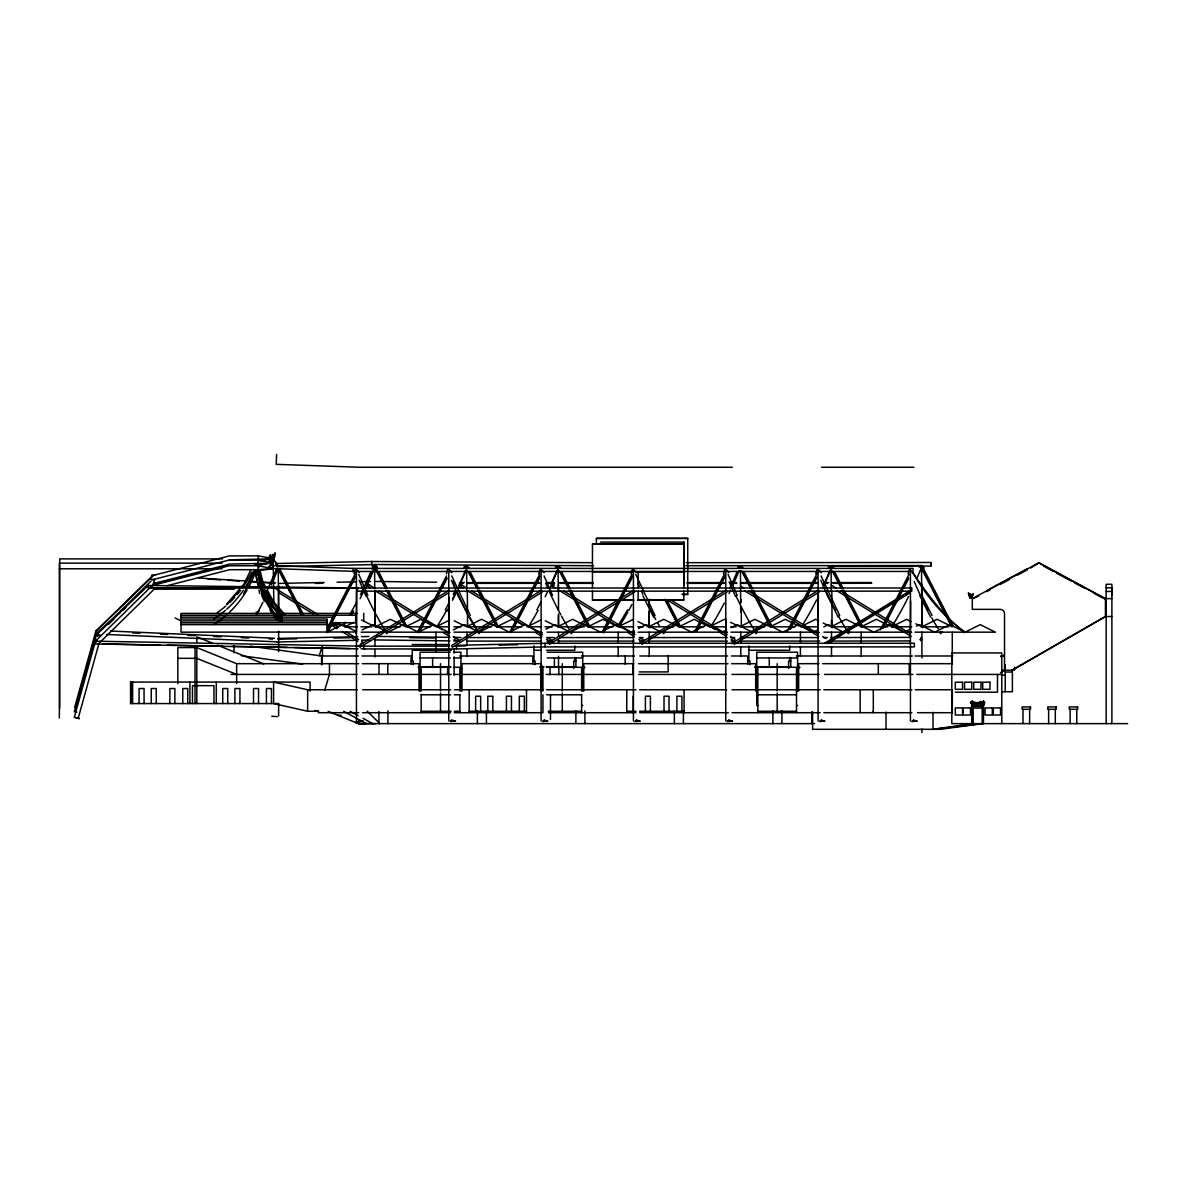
<?xml version="1.0" encoding="UTF-8"?>
<svg xmlns="http://www.w3.org/2000/svg" width="1187" height="1187" viewBox="0 0 1187 1187"><rect width="100%" height="100%" fill="white"/><g stroke="black" fill="none" stroke-linecap="round" stroke-linejoin="round"><path stroke-width="1.5" d="M355.863 633.665L355.877 632.003L181.047 632.167L181.047 613.397L356.975 613.397M356.441 632.73L356.693 592.224M448.196 633.665L448.196 632.003L449.918 632.537M448.775 632.73L448.998 597.402M725.776 631.069L725.85 619.377M817.517 633.665L817.531 632.003L819.238 632.537M818.11 631.069L818.347 592.224M909.85 633.665L909.865 632.003L911.571 632.537M910.444 629.392L910.622 601.097M271.467 558.335L258.351 555.872L229.536 555.872L152.737 575.517L95.821 631.306L95.435 641.188L74.336 717.2L79.262 718.595L74.336 717.2M276.586 454.443L276.215 464.34L359.913 467.263L732.32 467.263M593.663 565.724L374.973 564.552L278.619 566.57L273.114 558.647L272.743 567.119M271.408 559.136L270.384 562.49L271.348 559.581M271.497 560.13L271.452 558.78M272.773 554.448L272.951 554.759M271.393 562L271.482 561.332M271.808 557.875L271.689 558.81L271.793 557.875M272.728 556.362L272.743 554.73M272.876 555.427L272.995 554.492L272.743 556.362M270.413 565.042L270.799 562.059L270.977 565.116M271.571 559.122L271.971 556.124L272.135 559.196M272.565 556.08L272.728 554.73M273.411 561.585L273.826 558.751L273.055 564.433L273.47 561.599M456.535 648.814L456.446 645.342L545.026 643.28L914.376 643.28L914.376 646.9L545.026 646.9L456.446 648.948L363.563 648.948L364.142 645.342M272.52 556.347L272.773 556.11M974.542 705.137L975.269 702.303L974.586 703.49L974.319 702.303C970.387 701.28 974.379 707.289 973.755 702.303M974.126 705.137L973.904 702.303M74.707 707.318L95.821 631.306L153.064 575.962M78.208 718.239L99.025 643.235L154.429 588.945L158.019 588.025M319.303 655.758L321.944 646.989M324.719 690.211L329.467 674.424L329.467 663.681M354.097 573.825L355.699 568.677L359.527 572.609M446.416 573.825L448.033 568.677L451.861 572.609M538.75 573.825L540.367 568.677L544.195 572.609M631.083 573.825L632.701 568.677L636.514 572.609M723.417 573.825L725.034 568.677L728.848 572.609M815.751 573.825L817.353 568.677L821.181 572.609M908.085 573.825L909.687 568.677C926.068 591.423 941.721 615.474 965.046 632.167L980.225 624.644L995.418 632.167L915.029 632.167M152.351 586.289L154.711 579.523L151.105 579.464M267.209 590.488L276.348 569.448M363.548 588.455L370.581 572.282M371.976 569.048L373.386 565.813L375.3 566.362L365.507 588.886M458.241 588.455L467.337 567.534L465.423 566.985M549.744 588.455L558.84 567.534L556.926 566.985M730.094 588.025L737.112 571.837M739.293 567.386L741.133 567.534L739.219 566.985M822.739 588.455L831.82 567.534L829.906 566.985M922.047 567.772L920.326 566.807M250.917 569.656L243.943 584.093L241.629 586.779M243.572 593.99L255.19 569.908L256.985 570.784M258.276 612.284L257.594 613.694L256.155 612.136L258.276 612.284L259.063 610.964M357.361 626.825L344.853 626.825L345.536 625.415L343.414 625.267L345.224 622.255M370.463 587.862L367.302 585.918L368.148 584.197L374.395 588.025M462.796 587.862L459.636 585.918L460.482 584.197L465.141 587.061M551.955 585.918L552.816 584.197L554.314 585.117L551.955 585.918L555.115 587.862M356.486 602.477L349.735 614.732M360.403 594.687L362.762 590.013M445.362 609.895L449.294 602.106M453.226 594.316L454.799 591.2M446.876 611.32L448.463 608.159M452.455 600.266L456.431 592.358M536.88 609.895L540.812 602.106M327.122 628.338L355.833 572.742M326.885 631.143L355.195 576.348M326.781 632.552L355.566 576.793M440.911 590.34L419.1 632.552L417.898 631.336L446.549 575.873M418.403 632.73L435.451 599.732M437.855 595.073L446.727 577.906M442.232 587.773L447.098 578.366M539.684 574.315L510.232 631.336L511.434 632.552L533.245 590.34M511.552 631.143L527.785 599.732M530.188 595.073L539.862 576.348M534.565 587.773L539.417 578.366M603.768 632.552L602.566 631.336L632.018 574.315M603.07 632.73L632.196 576.348M604.539 631.039L631.751 578.366M694.899 631.336L724.352 574.315M697.036 629.555L724.515 576.348M696.873 631.039L724.901 576.793M787.233 631.336L817.487 572.742M790.186 627.968L804.771 599.732M807.175 595.073L816.048 577.906M789.993 629.54L817.22 576.793M880.339 629.837L909.019 574.315M883.336 626.38L896.304 601.29M899.509 595.073L908.381 577.906M883.098 628.027L902.565 590.34M903.886 587.773L908.752 578.366M97.156 640.357L95.079 643.947L358.014 648.844M545.1 646.752L545.026 643.28M627.567 609.895L617.641 626.439L619.748 626.588M279.138 619.02L327.256 619.02L327.256 632.167L332.123 624.659L332.123 617.151L181.047 617.151M269.716 565.502L267.372 568.974L271.452 569.077L269.716 565.502L353.266 568.41L913.011 568.41L913.011 571.986M267.758 558.958L270.102 555.605L271.259 558.083M226.539 604.228L239.299 589.464M226.954 604.717L239.804 589.865M242.133 587.15L244.477 584.449M258.054 582.55L255.027 570.739L255.858 569.819M388.475 590.829L405.835 624.436L404.633 625.653L386.368 590.28M479.696 590.443L497.857 625.608L496.67 626.825L477.589 589.88M666.708 599.776L680.062 625.608L678.86 626.825L664.631 599.272M753.508 590.443L771.669 625.608L770.467 626.825L751.386 589.88M844.194 590.443L862.356 625.608L861.154 626.825L842.073 589.88M951.573 626.647L952.76 625.43L922.507 566.837L920.934 567.341L950.98 625.504L952.76 625.43M151.031 581.081L95.435 635.564L74.336 711.577L76.918 712.259M108.64 624.303L113.907 619.124M123.151 610.073L125.777 607.492M151.031 586.704L95.435 641.188L362.45 646.158L449.235 646.158M96.711 634.585L100.049 634.971L97.215 636.351L96.711 634.585L148.286 585.503L358.251 587.98L357.361 588.099L357.836 591.156L911.809 591.156L911.809 587.98L148.093 588.099L148.286 585.503L148.805 587.283M97.749 632.048L119.961 612.774M449.22 590.221L359.186 645.55L360.047 647.271L448.493 592.907M541.554 590.221L451.52 645.55L452.366 647.271L542.4 591.942M547.014 643.606L633.888 590.221M549.447 644.363L634.733 591.942M639.348 643.606L726.221 590.221L727.067 591.942L641.766 644.363M731.667 643.606L818.54 590.221L819.401 591.942M734.1 644.363L817.813 592.907M824.001 643.606L910.874 590.221M826.731 642.686L902.892 595.874M905.993 593.96L910.652 591.096M827.695 643.488L910.073 592.847M1001.65 670.24L1012.392 670.24L1105.438 616.513L1111.893 616.513M1011.68 670.24L1105.438 616.513L1105.438 598.604L1038.862 562.801L972.287 598.604L972.287 609.361L1000.211 609.361A4.303 4.303 0 0 1 1004.514 613.649L1004.514 670.24M1001.249 656.723L1004.425 654.957M987.554 590.147L1026.918 568.974M978.681 595.978L973.043 598.604M986.812 591.616L990.062 589.865M999.825 584.612L1009.588 579.36M1017.719 574.983L1027.482 569.73M1030.731 567.98L1038.862 562.801L1104.726 598.604M1000.522 672.703L1005.226 670.24M327.256 632.167L342.435 624.644L356.1 631.41M344.853 626.825L353.963 622.314M362.183 629.911L372.807 624.644L388.001 632.167L403.179 624.644L418.358 632.167L433.552 624.644L448.731 632.167L361.189 632.167M449.636 620.059L435.955 626.825L448.463 626.825M453.286 629.911L463.924 624.644L479.103 632.167L494.296 624.644L509.475 632.167L524.669 624.644L539.848 632.167L454.102 632.167M540.738 620.059L527.073 626.825L541.361 626.825M545.916 629.155L555.041 624.644L570.22 632.167L585.399 624.644L600.592 632.167L615.771 624.644L630.965 632.167L634.006 630.668M633.368 619.302L618.19 626.825L632.478 626.825M638.561 628.413L646.143 624.644L659.809 631.41M661.337 632.167L676.516 624.644L691.709 632.167L706.888 624.644L722.082 632.167L726.637 629.911M724.485 619.302L709.307 626.825L725.376 626.825M731.192 627.656L737.261 624.644L752.439 632.167L818.555 632.167M752.439 632.167L767.633 624.644L782.812 632.167L798.005 624.644L813.184 632.167L817.739 629.911M823.823 626.899L828.378 624.644L843.556 632.167L858.75 624.644L873.929 632.167L889.122 624.644L904.301 632.167L910.37 629.155M908.559 596.512A97.913 19.407 -68.8 0 1 891.526 626.825L906.72 619.302L911.275 621.558M916.453 626.157L919.495 624.644L934.673 632.167L949.852 624.644L965.046 632.167M327.256 626.543L332.123 624.659M921.898 565.546L918.812 566.703L924.243 567.92L921.898 565.546L685.834 565.724M367.302 585.918L369.661 585.117M459.636 585.918L461.98 585.117M360.996 643.265L363.341 642.479L361.842 641.544M467.604 567.03L466.254 567.935M559.122 567.03L557.756 567.935M741.415 567.03L740.05 567.935M832.102 567.03L830.737 567.935M373.816 625.638L375.537 625.104L375.552 626.766M648.043 626.81L649.764 626.276L649.779 627.938M152.366 579.775L230.055 559.804L269.419 558.929M154.429 583.321L229.685 564.062L267.209 563.335M152.366 585.414L229.15 565.754L257.98 565.754L272.743 568.528L354.631 571.392M166.981 585.725L229.685 569.686L257.98 569.686L272.743 568.528L257.98 570.902L257.98 565.754M255.027 570.739L257.03 570.339L262.609 592.076L273.47 612.062L282.12 621.647M259.998 560.754L268.188 559.433M267.817 563.691L257.98 565.279L257.98 560.13L229.15 560.13M933.012 712.378L933.012 729.308L972.568 723.625L972.568 706.428M648.666 600.236L649.601 600.118M363.563 648.948L364.721 648.814L361.026 648.74M933.012 729.308L982.346 723.625L940.534 729.308L812.605 729.308L812.605 711.992M404.04 624.51L405.835 624.436M496.077 625.683L497.857 625.608M587.58 625.683L589.375 625.608L571.214 590.443M678.267 625.683L680.062 625.608M769.888 625.683L771.669 625.608M860.56 625.683L862.356 625.608M454.784 646.158L465.853 645.906M499.059 645.135L517.517 644.704M592.298 562.683L371.739 561.51L275.607 563.528L277.209 567.045M279.642 583.41L324.11 582.476M337.078 582.209L355.61 581.823M361.16 581.704L370.433 581.511M315.386 583.425L322.79 583.262M357.732 636.736L278.084 638.398L279.153 641.93L276.986 641.974L356.145 640.312M361.441 636.662L368.845 636.499M278.233 639.199L296.75 638.799M333.814 638.027L350.491 637.686M361.501 640.194L368.979 640.045M828.274 566.229L930.934 566.021L930.92 562.475L686.279 562.683M832.502 582.609L871.243 582.52M833.037 583.351L871.777 583.262M830.93 637.553L910.266 637.389M830.93 641.099L910.281 640.935M821.567 467.263L913.901 467.263M596.408 538.527L687.733 538.527M683.949 542.103L600.563 542.103M592.461 544.225L683.786 544.225M265.74 558.647L269.419 558.647M222.518 558.899L59.721 558.899L59.721 708.12M267.209 562.905L272.743 562.905L257.98 560.13M222.147 563.157L59.35 563.157L59.35 718.016M267.209 568.528L272.743 568.528M59.35 568.781L222.147 568.781M356.441 571.451L910.429 571.451M592.461 571.941L632.849 571.941M636.529 571.941L683.786 571.941M467.99 582.609L539.373 582.609M546.688 582.609L554.003 582.609M559.522 582.609L592.832 582.609M686.828 582.609L725.316 582.609M730.806 582.609L736.311 582.609M741.816 582.609L817.695 582.609M825.099 582.609L828.808 582.609M466.699 583.351L539.907 583.351M547.222 583.351L554.552 583.351M560.056 583.351L593.366 583.351M687.362 583.351L724.011 583.351M731.34 583.351L736.845 583.351M740.51 583.351L816.389 583.351M823.793 583.351L827.487 583.351M1106.165 587.862L1111.893 587.862M149.384 588.337L234.017 588.337M153.598 589.078L234.551 589.078M1106.165 591.452L1111.893 591.452M682.258 594.227L687.733 594.227M682.288 594.524L687.733 594.524L687.733 538.23L596.408 538.23L596.408 543.943M1103.94 598.604L1111.893 598.604M592.461 599.939L632.641 599.939M683.786 599.939L638.116 599.939L638.116 591.185M633.917 600.236L592.461 600.236L592.461 591.185M637.434 600.236L683.786 600.236L683.786 591.185M181.047 615.267L356.041 615.267L356.041 622.789L332.657 622.789M181.047 619.02L275.429 619.02M327.256 620.89L181.047 620.89L175.082 617.952M181.047 622.774L327.256 622.774M331.737 624.125L338.874 623.872M181.047 624.644L342.435 624.644M360.922 626.825L371.65 626.825M400.227 626.825L375.226 626.825L390.404 619.302L404.07 626.068M430.599 626.825L405.598 626.825L420.777 619.302L434.442 626.068M453.835 626.825L460.971 626.825M491.344 626.825L466.328 626.825L481.521 619.302L495.187 626.068M521.716 626.825L496.7 626.825L511.894 619.302L524.046 625.326M544.937 626.825L552.089 626.825M584.241 626.825L557.445 626.825L572.638 619.302L586.304 626.068M612.833 626.825L587.817 626.825L602.996 619.302L616.676 626.068M637.834 626.825L643.206 626.825M673.578 626.825L648.562 626.825L663.741 619.302L677.406 626.068M703.936 626.825L678.934 626.825L694.113 619.302L707.778 626.068M730.747 626.825L736.103 626.825M764.68 626.825L739.679 626.825L754.858 619.302L768.523 626.068M795.053 626.825L770.051 626.825L785.23 619.302L798.896 626.068M818.288 626.825L800.409 626.825L815.603 619.302L818.644 620.816M852.221 626.825L830.781 626.825L845.975 619.302L859.64 626.068M887.95 626.825L861.154 626.825L876.347 619.302L890.013 626.068M891.526 626.825L911.779 626.825M920.978 626.825L948.695 626.825M546.999 632.167L634.541 632.167M638.102 632.167L727.438 632.167M731.014 632.167L750.659 632.167M823.912 632.167L911.453 632.167M466.461 637.553L541.48 637.553M546.97 637.553L554.299 637.553M559.804 637.553L633.828 637.553M639.378 637.553L643.087 637.553M648.636 637.553L727.423 637.553M731.088 637.553L734.753 637.553M740.258 637.553L817.977 637.553M823.526 637.553L827.235 637.553M466.432 641.099L541.48 641.099M546.97 641.099L552.459 641.099M557.949 641.099L633.828 641.099M639.378 641.099L643.087 641.099M648.636 641.099L727.423 641.099M731.088 641.099L734.753 641.099M740.258 641.099L819.831 641.099M412.201 644.526L449.487 644.526M358.711 663.681L236.643 663.681L196.805 647.583L177.827 647.583L177.827 683.771M451.268 650.253L412.201 650.253L412.201 661.307M533.972 650.253L541.079 650.253M546.406 650.253L574.805 650.253L574.805 645.951M748.863 650.253L789.696 650.253L789.696 645.951M450.274 652.212L420.094 652.212L420.094 691.101M453.82 652.212L460.927 652.212L460.927 691.101M547.192 652.212L582.698 652.212L582.698 691.101M250.442 646.203L321.573 655.981L358.4 655.981M361.916 655.981L411.132 655.981L411.132 664.067M459.606 655.981L532.904 655.981L532.904 664.067M581.363 655.981L634.318 655.981M639.808 655.981L727.661 655.981M731.326 655.981L747.795 655.981L747.795 664.067M796.329 655.981L912.402 655.981M915.058 655.981L952.894 655.981M1000.463 655.981L1004.172 655.981M420.094 657.954L450.274 657.954M453.82 657.954L460.927 657.954M547.192 657.954L582.698 657.954M756.757 657.954L797.59 657.954M177.827 658.325L196.805 658.325L236.643 674.424M411.132 660.996L413.284 660.996L413.284 664.675M532.904 660.996L535.055 660.996L535.055 664.675M575.888 660.996L573.736 660.996L573.736 668.355M747.795 660.996L749.947 660.996L749.947 664.675M790.765 660.996L788.628 660.996L788.628 668.355M362.361 663.681L419.026 663.681L419.026 690.997M633.68 663.681L583.767 663.681L583.767 690.997M638.547 663.681L727.957 663.681M731.652 663.681L755.689 663.681L755.689 690.997M819.045 663.681L798.658 663.681L798.658 690.997M822.65 663.681L951.811 663.681M418.299 666.723L450.526 666.723M540.07 666.723L543.839 666.723M546.109 666.723L574.093 666.723M754.962 666.723L788.984 666.723M418.299 667.302L450.882 667.302M454.117 667.302L460.556 667.302M540.07 667.302L543.646 667.302M546.599 667.302L585.013 667.302M754.962 667.302L799.993 667.302M419.026 668.696L421.177 668.696L421.177 690.997M461.995 668.696L459.859 668.696L459.859 690.997M540.797 668.696L542.949 668.696L542.949 690.789M583.767 668.696L581.63 668.696L581.63 690.997M755.689 668.696L757.84 668.696L757.84 712.69M798.658 668.696L796.507 668.696L796.507 712.69M639.274 671.916L668.162 671.916L668.162 655.447M1005.226 672.035L1012.392 672.035M230.961 674.424L356.975 674.424M362.48 674.424L419.026 674.424M420.777 674.424L451.253 674.424M453.642 674.424L460.215 674.424M461.995 674.424L540.797 674.424M546.168 674.424L583.099 674.424M583.767 674.424L633.057 674.424L633.057 663.681M638.547 674.424L726.399 674.424M731.889 674.424L796.878 674.424M798.658 674.424L819.045 674.424M824.594 674.424L912.951 674.424M916.661 674.424L1001.798 674.424M1001.502 675.091L1005.226 675.091M318.561 711.265L307.641 711.265L273.589 703.565L273.589 682.08L307.641 689.766L357.198 689.766M362.703 689.766L450.823 689.766M454.502 689.766L542.889 689.766M546.539 689.766L636.009 689.766M639.704 689.766L726.696 689.766M732.023 689.766L820.158 689.766M823.793 689.766L911.898 689.766M915.177 689.766L952.315 689.766L952.315 712.69L917.403 712.69M1001.932 691.724L1012.392 691.724L1012.392 670.24M955.342 692.184L997.481 692.184L997.481 674.424M421.177 694.781L450.645 694.781M454.324 694.781L459.859 694.781M546.628 694.781L581.63 694.781M757.84 694.781L796.507 694.781M278.886 703.565L130.555 703.565L130.555 682.08L310.089 682.08L310.089 691.027M581.63 705.523L582.698 705.523M757.84 705.523L756.757 705.523L756.757 652.212L797.59 652.212L797.59 691.101M796.507 705.523L797.59 705.523M971.708 706.428L983.459 706.428M972.568 708.075L982.302 708.075M421.177 711.265L451.06 711.265M454.324 711.265L459.859 711.265M469.177 711.265L526.494 711.265M548.216 711.265L581.63 711.265M626.766 711.265L636.009 711.265M639.704 711.265L684.068 711.265M757.84 711.265L796.507 711.265M358.756 712.69L318.383 712.69L318.383 711.265L314.778 710.405M362.436 712.69L450.645 712.69M454.324 712.69L542.949 712.69L542.949 694.781M548.468 712.69L636.009 712.69M639.704 712.69L728.328 712.69M732.023 712.69L820.158 712.69M823.793 712.69L911.898 712.69M337.627 715.227L341.173 715.227M814.564 723.625L358.415 723.625L328.176 711.399M1127.65 723.625L951.811 723.625L951.811 652.939L1001.798 652.939L1001.798 723.625M365.581 723.625L358.222 723.551L375.7 723.625M371.694 565.057L371.739 561.51M375.967 581.452L436.712 582.223M460.63 582.535L464.325 582.58M459.339 583.262L463.019 583.307M376.249 636.41L449.888 637.345M453.568 637.389L460.927 637.493M409.53 637.686L435.303 638.012M449.873 640.891L374.469 639.927M453.553 640.935L459.072 641.01M151.491 575.205L155.082 575.25M102.854 643.933L160.022 645.001M167.397 645.135L222.726 646.158M231.94 646.336L287.269 647.36M294.643 647.508L349.972 648.532M602.566 631.336L604.361 631.41M417.898 631.336L419.694 631.41M110.436 631.039L274.39 638.235M132.662 632.923L140.036 633.25M160.304 634.14L167.664 634.452M187.932 635.342L195.306 635.668M213.734 636.484L221.108 636.811M241.376 637.701L248.736 638.012M269.004 638.903L272.698 639.066M106.563 634.481L279.153 641.93M198.941 578.039L246.451 581.051M251.926 581.393L257.416 581.749M261.066 581.971L275.681 582.906M207.903 579.019L220.782 579.835M228.141 580.309L239.166 581.007M250.205 581.704L257.564 582.164M264.924 582.639L274.108 583.218M271.778 716.28L277.239 716.636M709.262 626.439L711.369 626.588M355.714 722.527L358.919 722.853M640.505 599.999L642.731 600.236M355.477 722.438L358.756 722.794M241.243 655.684L302.611 664.112M353.103 571.941L353.266 568.41M920.385 567.208L922.106 567.801L922.106 566.926M829.98 567.386L831.701 567.98L831.686 567.104M557 567.386L558.721 567.98L558.706 567.104M465.482 567.386L467.203 567.98L467.203 567.104M373.46 566.214L375.181 566.807L375.166 565.932M257.223 570.339L255.873 569.79L254.834 570.769L258.217 586.556M212.265 643.087L196.805 636.84L196.805 642.212M217.414 645.164L263.781 663.904M256.985 565.16L255.19 564.285M950.757 626.068L937.092 619.302L921.898 626.825L921.735 600.726M915.83 623.813L920.385 626.068M823.199 623.071L829.268 626.068M730.569 622.314L738.151 626.068M637.923 621.558L647.049 626.068M545.293 620.816L555.931 626.068M454.191 620.816L464.814 626.068M361.56 620.059L373.697 626.068M335.891 622.389L343.355 626.083M1043.744 566.229L1053.507 571.481M1056.756 573.232L1071.401 581.111M1074.65 582.862L1084.414 588.114M1094.177 593.366L1102.308 597.729M350.106 711.325L358.192 715.716M363.044 718.343L372.733 723.625M343.726 711.325L358.266 719.233M361.501 720.984L366.353 723.625M831.315 585.117L836.123 588.069M840.782 590.948L910.355 633.71M919.836 639.526L921.349 640.446M836.85 590.77L911.097 636.395M740.554 586.081L743.789 588.069M748.463 590.948L817.962 633.65M822.695 636.573L825.855 638.517M744.516 590.77L818.763 636.395M670.343 599.672L727.275 634.674M730.361 636.573L735.109 639.481M667.984 600.474L709.054 625.712M712.215 627.656L715.375 629.6M718.536 631.543L726.429 636.395M731.162 639.303L734.323 641.247M563.795 590.948L634.867 634.63M639.615 637.538L644.348 640.446L641.989 641.247L638.829 639.303M559.863 590.77L616.721 625.712M627.775 632.508L634.095 636.395M471.462 590.948L542.548 634.63M547.281 637.538L552.014 640.446L549.67 641.247L546.51 639.303M467.53 590.77L522.814 624.748M535.441 632.508L541.762 636.395M379.128 590.948L436.074 625.935M439.16 627.834L442.395 629.822M445.466 631.721L448.627 633.65M453.375 636.573L459.695 640.446L457.336 641.247L454.176 639.303M375.196 590.77L430.48 624.748M443.122 632.508L449.428 636.395M271.808 586.215L317.612 614.362M333.339 624.021L338.147 626.988M345.966 631.796L358.608 639.556M278.856 592.788L313.605 614.139M330.98 624.822L337.301 628.709M342.034 631.618L357.836 641.321M465.838 625.089L467.559 626.217L467.485 612.833M367.184 711.206L379.899 723.625M267.149 589.88L273.841 602.165L284.969 614.495M277.402 607.091L284.286 614.718M276.705 608.263L281.304 613.367M282.12 616.008L273.47 606.438L264.271 589.524M272.431 606.275L275.874 610.088M278.173 612.626L280.473 615.163M272.431 611.898L280.473 620.786M468.331 615.845L476.417 629.318M265.487 586.793L262.98 582.194L259.983 570.472M267.743 592.684L269.434 595.785M266.526 595.384L270.74 603.159M264.909 594.895L267.461 599.583M266.526 601.023L268.203 604.124M261.496 594.257L264.909 600.518M270.013 609.91L271.719 613.041M916.705 578.855A97.913 19.407 -68.8 0 0 921.527 567.312L952.271 626.825M834.52 571.704L843.393 588.886M833.541 572.179L841.598 587.788M844.016 592.461L852.83 609.524M853.661 611.127L858.572 620.653M860.219 623.828L861.866 627.018M832.354 571.066L841.271 588.322M743.834 571.704L752.706 588.886M742.854 572.179L750.926 587.788M752.528 590.903L771.179 627.018M741.682 571.066L750.585 588.322M665.729 600.221L679.558 627.018M561.54 571.704L570.413 588.886M560.561 572.179L568.618 587.788M571.036 592.461L588.055 625.415M559.374 571.066L568.291 588.322M569.092 589.88L588.173 626.825M470.022 571.704L478.895 588.886M469.043 572.179L477.115 587.788M479.518 592.461L497.368 627.018M467.871 571.066L476.773 588.322M377.184 568.974L375.582 565.843L374.009 566.362L385.552 588.707M378.801 572.104L386.873 587.713M374.602 566.318L385.894 588.173M387.496 591.274L405.346 625.831M280.043 569.434L289.717 588.173M290.533 589.731L303.382 614.614M279.064 569.908L301.617 613.56M278.47 569.923L301.617 614.747M921.839 595.355L932.062 615.608M919.88 595.785L930.549 617.047M839.728 615.608L821.078 575.947M827.547 595.785L838.215 617.047M655.061 615.608L635.713 574.33M642.894 595.785L653.562 617.047M470.393 615.608L451.757 575.947M458.227 595.785L468.895 617.047M820.781 580.206L827.858 596.497M728.046 574.33L737.186 595.355M729.159 581.838L735.525 596.497M544.091 575.947L552.519 595.355M451.461 580.206L458.538 596.497M358.726 574.33L367.866 595.355M359.127 580.206L366.204 596.497M951.811 711.265L952.315 712.69M970.729 594.375L971.203 595.933M970.625 594.123L971.218 595.919M632.701 568.677L633.443 571.451M258.262 563.78L259.122 567.134M258.321 569.715L262.609 586.452M258.959 590.073L259.716 593.574M95.821 631.306L96.147 633.027M873.053 711.265L873.306 712.69L873.306 689.766M154.651 582.669L154.948 584.434M96.355 633.25L96.637 635.015M273.114 558.647L273.841 602.165M922.462 626.098L922.477 627.76M921.527 567.312L921.72 597.031M831.85 591.185L832.072 627.938M831.137 570.947L831.271 591.675M831.449 620.326L831.479 625.341M741.014 567.104L741.014 567.98M741.281 611.32L741.371 626.276M740.465 570.947L740.658 602.744M649.037 600.904L649.066 606.438L649.185 599.138M649.096 611.988L649.185 627.018M558.157 570.947L558.291 591.675M558.439 615.326L558.498 625.341M467.352 591.185L467.47 611.32M466.654 570.947L466.773 591.675M374.632 571.496L374.736 588.767M374.751 590.503L374.973 625.831M278.262 568.336L278.53 612.833M930.92 562.475L930.934 566.021M1112.204 588.886L1112.204 594.821M1111.893 723.625L1111.893 584.286L1106.165 584.286L1106.165 723.625M1076.787 709.292L1076.787 723.625M1070.125 709.292L1070.125 723.625M1055.302 709.292L1055.302 723.625M1048.64 709.292L1048.64 723.625M1029.648 709.292L1029.648 723.625M1022.986 709.292L1022.986 723.625M1014.544 667.124L1014.544 670.24M1005.226 664.868L1005.226 691.724M983.459 723.625L983.459 705.286L971.708 705.286L971.708 723.625M983.148 705.286L983.148 723.625M982.643 706.428L982.643 723.625M982.302 706.428L982.302 723.625M972.865 706.428L972.865 723.625M972.019 705.286L972.019 723.625M952.271 632.3L952.271 664.067M921.898 584.227L921.898 597.12M921.898 600.8L921.898 626.588M921.898 632.122L921.898 657.91M921.898 729.041L921.898 732.557M910.429 571.704L910.429 720.939M909.257 663.681L909.257 674.424M886.021 712.111L886.021 729.308M878.321 663.681L878.321 674.424M861.154 632.3L861.154 643.22M861.154 646.87L861.154 655.981M860.16 689.766L860.16 712.69M831.493 632.3L831.493 643.354M831.493 647.049L831.493 656.263M818.095 571.704L818.095 720.939M811.878 711.785L811.878 723.625M800.409 632.3L800.409 643.22M800.409 646.87L800.409 655.981M790.765 657.598L790.765 667.302M789.696 657.42L789.696 661.307M781.907 710.865L781.907 723.625M777.173 663.681L777.173 690.997M777.173 693.149L777.173 711.265M772.871 710.865L772.871 723.625M769.28 657.776L769.28 667.035M748.863 645.951L748.863 661.307M740.807 599.138L740.807 602.833M740.807 632.3L740.807 643.354M740.807 647.049L740.807 656.263M725.761 571.704L725.761 720.939M683.949 541.955L683.949 585.532M684.068 689.766L684.068 712.69M683.786 587.684L683.786 543.943L592.461 543.943L592.461 587.684M683.415 710.865L683.415 723.625M681.917 711.265L681.917 696.22L676.916 696.22L676.916 711.265M674.379 710.865L674.379 723.625M669.023 711.265L669.023 696.22L664.023 696.22L664.023 711.265M650.402 711.265L650.402 696.22L645.387 696.22L645.387 711.265M649.185 610.192L649.185 626.781M649.185 632.3L649.185 643.354M649.185 647.049L649.185 656.263M638.116 571.941L638.116 587.684M633.428 571.704L633.428 720.939M633.22 696.22L633.22 711.265M626.766 689.766L626.766 712.69M625.163 655.981L625.163 664.067M618.19 632.3L618.19 643.22M618.19 646.87L618.19 655.981M584.909 710.865L584.909 723.625M581.63 694.484L581.63 712.69M575.888 657.598L575.888 667.302M575.888 710.865L575.888 723.625M574.805 657.42L574.805 661.307M562.282 663.681L562.282 690.997M562.282 693.149L562.282 711.265M558.84 667.302L558.84 674.646M558.513 584.405L558.513 610.192M558.513 613.887L558.513 626.781M558.513 632.3L558.513 635.995M558.513 639.674L558.513 643.354M558.513 656.263L558.513 667.302M554.388 657.776L554.388 667.035M550.486 695.078L550.486 719.441M550.026 667.302L550.026 674.646M541.865 665.106L541.865 691.101M541.109 571.704L541.109 720.939M540.797 690.997L540.797 663.681L461.995 663.681L461.995 690.997M533.972 645.951L533.972 661.307M526.494 689.766L526.494 712.69M524.342 711.265L524.342 696.22L519.327 696.22L519.327 711.265M511.449 711.265L511.449 696.22L506.434 696.22L506.434 711.265M492.828 711.265L492.828 696.22L487.812 696.22L487.812 711.265M486.418 710.865L486.418 723.625M480.646 711.265L480.646 696.22L475.631 696.22L475.631 711.265M477.382 710.865L477.382 723.625M469.177 689.766L469.177 712.69M466.995 632.3L466.995 635.995M466.995 639.674L466.995 645.209M466.995 648.888L466.995 656.263M459.859 694.484L459.859 712.69M454.117 649.2L454.117 653.162M454.117 656.826L454.117 675.18M448.775 571.704L448.775 720.939M447.662 667.302L447.662 674.646M440.511 663.681L440.511 690.997M440.511 693.149L440.511 711.265M435.955 632.3L435.955 652.331M432.617 657.776L432.617 667.035M421.177 694.484L421.177 712.69M387.912 710.865L387.912 723.625M387.793 663.681L387.793 674.424M378.979 663.681L378.979 674.424M378.89 711.503L378.89 723.625M374.973 590.607L374.973 625.608M374.973 638.502L374.973 645.876M374.973 649.556L374.973 656.93M363.712 613.397L363.712 620.92M356.441 571.704L356.441 720.939M322.463 647.034L322.463 655.981M322.167 655.981L322.167 664.067M321.573 655.981L321.573 664.928M307.641 689.766L307.641 711.265M278.633 585.25L278.633 614.732M278.633 631.306L278.633 638.68M278.633 642.36L278.633 651.574M278.633 705.004L278.633 716.058M271.437 703.565L271.437 688.519L266.422 688.519L266.422 703.565M258.351 555.872L258.351 559.804M258.543 703.565L258.543 688.519L253.528 688.519L253.528 703.565M239.922 703.565L239.922 688.519L234.907 688.519L234.907 703.565M236.643 663.681L236.643 683.534M234.032 645.743L234.032 652.909M227.741 703.565L227.741 688.519L222.726 688.519L222.726 703.565M216.286 682.08L216.286 703.565M213.957 703.565L213.957 685.656L192.472 685.656L192.472 703.565M196.805 647.583L196.805 703.565M195.024 647.583L195.024 703.565M189.92 682.08L189.92 703.565M187.769 703.565L187.769 688.519L182.753 688.519L182.753 703.565M174.875 703.565L174.875 688.519L169.86 688.519L169.86 703.565M156.254 703.565L156.254 688.519L151.239 688.519L151.239 703.565M144.072 703.565L144.072 688.519L139.072 688.519L139.072 703.565M132.618 682.08L132.618 703.565M130.837 682.08L130.837 703.565M277.595 569.997A97.913 19.407 -68.8 0 1 271.289 584.731M262.906 602.313A97.913 19.407 -68.8 0 1 256.347 614.599M465.274 570.799A97.913 19.407 -68.8 0 1 458.939 585.473M456.016 591.809A97.913 19.407 -68.8 0 1 452.87 598.307M446.564 610.444A97.913 19.407 -68.8 0 1 437.499 625.697M964.69 632.389A188.718 188.674 75.3 0 1 913.159 572.831M938.16 628.665A97.913 19.407 68.8 0 1 931.78 617.833M927.73 610.281A97.913 19.407 68.8 0 1 914.213 581.482M846.717 630.074A97.913 19.407 68.8 0 1 838.541 616.172M835.396 610.281A97.913 19.407 68.8 0 1 826.152 591.2M754.398 630.074A97.913 19.407 68.8 0 1 735.985 595.889M659.378 625.742A97.913 19.407 68.8 0 1 657.553 622.671M655.714 619.48A97.913 19.407 68.8 0 1 649.155 607.195M642.924 594.346A97.913 19.407 68.8 0 1 641.499 591.2M639.348 586.393A97.913 19.407 68.8 0 1 637.923 583.129M568.84 628.665A97.913 19.407 68.8 0 1 561.54 616.172M560.768 614.732A97.913 19.407 68.8 0 1 549.166 591.2M547.726 588.01A97.913 19.407 68.8 0 1 545.605 583.129M476.506 628.665A97.913 19.407 68.8 0 1 470.126 617.833M466.076 610.281A97.913 19.407 68.8 0 1 456.832 591.2M455.393 588.01A97.913 19.407 68.8 0 1 452.559 581.482M385.063 630.074A97.913 19.407 68.8 0 1 364.498 591.2M280.488 622.151A111.697 99.233 0 0 1 258.766 583.9M256.763 575.413A111.697 99.233 0 0 1 255.977 570.294A102.156 102.156 0 0 1 248.884 586.793M247.133 589.924A102.156 102.156 0 0 1 229.373 612.373M226.747 614.777A102.156 102.156 0 0 1 213.853 624.525M277.313 620.118A97.913 89.47 -29.2 0 1 273.841 616.053M264.315 601.112A97.913 89.47 -29.2 0 1 262.104 596.245M280.488 616.513A111.697 99.233 0 0 1 262.906 589.746M261.57 586.526A111.697 99.233 0 0 1 258.766 578.262M253.499 571.377A102.156 102.156 0 0 1 246.213 585.844M243.32 590.325A102.156 102.156 0 0 1 226.747 609.154M225.411 610.326A102.156 102.156 0 0 1 213.853 618.887M282.372 619.569A97.913 89.47 -29.2 0 1 279.791 617.077M283.381 614.896A111.697 99.233 0 0 1 265.547 590.265M264.004 587.09A111.697 99.233 0 0 1 261.941 582.268M261.318 580.636A111.697 99.233 0 0 1 258.662 572.327M251.703 572.075A102.156 102.156 0 0 1 244.685 584.583M240.546 590.429A102.156 102.156 0 0 1 237.163 594.628M234.774 597.343A102.156 102.156 0 0 1 229.744 602.477M225.782 606.067A102.156 102.156 0 0 1 217.251 612.64M282.758 615.311A97.913 89.47 -29.2 0 1 276.497 608.886M372.57 571.273A97.913 19.407 -68.8 0 1 366.19 585.874M363.207 592.268A97.913 19.407 -68.8 0 1 360.047 598.723M353.607 610.934A97.913 19.407 -68.8 0 1 351.767 614.198M556.792 570.799A97.913 19.407 -68.8 0 1 551.169 583.885M547.519 591.809A97.913 19.407 -68.8 0 1 545.174 596.705M538.067 610.444A97.913 19.407 -68.8 0 1 529.877 624.347M631.885 604.554A97.913 19.407 -68.8 0 1 628.754 610.444M627.834 612.106A97.913 19.407 -68.8 0 1 619.688 625.697M739.086 570.799A97.913 19.407 -68.8 0 1 732.75 585.473M730.598 590.162A97.913 19.407 -68.8 0 1 729.041 593.455M724.293 603.026A97.913 19.407 -68.8 0 1 711.295 625.697M829.772 570.799A97.913 19.407 -68.8 0 1 824.149 583.885M816.567 599.895A97.913 19.407 -68.8 0 1 802.857 624.347M540.53 632.003L540.53 633.665L542.251 632.537L540.53 632.003M632.864 632.003L632.849 633.665L634.585 632.537L632.864 632.003M725.198 632.003L725.183 633.665L726.919 632.537L725.198 632.003M976.575 703.223C975.892 705.924 974.809 700.998 976.575 703.327M979.928 702.526C980.655 705.909 981.679 700.048 979.928 702.526M979.527 702.422C980.833 707.808 982.391 698.401 979.527 702.422M971.678 702.17C970.298 706.651 970.18 699.232 971.678 702.17M978.607 703.624C976.218 704.752 977.361 700.182 978.607 703.624M982.064 702.971L981.679 704.158L982.45 702.244L982.851 704.158L982.064 702.971M971.278 702.17L971.278 702.17M972.836 703.03L973.206 703.713L972.836 703.03M269.271 558.84L269.39 557.994L269.286 558.84M269.301 561.392L269.419 560.546L269.315 561.392M270.458 555.471L270.577 554.611L270.473 555.471M273.129 561.05L273.04 561.881L273.796 556.199L273.173 561.05M274.316 557.667L274.227 558.498L274.983 552.83L274.36 557.682M271.838 560.427L271.556 562.297L271.808 560.427M984.587 702.303L984.32 703.49L983.637 702.303L983.86 705.137L984.587 702.303M964.571 631.736L963.755 632.701L964.586 631.751M255.858 564.196L255.027 565.116L257.03 564.7L255.858 564.196M388.001 632.167L386.561 633.724L385.879 632.315L388.001 632.167M480.32 632.167L478.895 633.724L478.213 632.315L480.32 632.167M572.653 632.167L571.229 633.724L570.546 632.315L572.653 632.167M664.987 632.167L663.563 633.724L662.88 632.315L664.987 632.167M757.321 632.167L755.882 633.724L755.199 632.315L757.321 632.167M849.655 632.167L848.215 633.724L847.533 632.315L849.655 632.167M941.974 632.167L940.549 633.724L939.867 632.315L941.974 632.167M255.873 564.166L254.834 565.131L257.223 564.7L255.873 564.166M359.542 720.123L357.836 721.518L363.296 721.162L359.542 720.123M451.876 720.123L450.155 721.518L455.615 721.162L451.876 720.123M544.21 720.123L542.489 721.518L547.949 721.162L544.21 720.123M636.544 720.123L634.822 721.518L640.283 721.162L636.544 720.123M728.877 720.123L727.156 721.518L732.616 721.162L728.877 720.123M821.196 720.123L819.49 721.518L824.95 721.162L821.196 720.123M913.53 720.123L911.824 721.518L917.269 721.162L913.53 720.123M374.973 564.552L371.887 565.709L377.318 566.926L374.973 564.552M466.995 565.724L463.909 566.882L469.34 568.113L466.995 565.724M558.498 565.724L555.427 566.882L560.857 568.113L558.498 565.724M740.807 565.724L737.72 566.882L743.151 568.113L740.807 565.724M831.493 565.724L828.407 566.882L833.838 568.113L831.493 565.724M971.93 595.562L972.287 598.604L971.93 595.562M962.538 682.213L955.298 682.213L955.298 689.306L962.538 689.306L962.538 682.213M971.767 682.213L964.527 682.213L964.527 689.306L971.767 689.306L971.767 682.213M980.981 682.213L973.741 682.213L973.741 689.306L980.981 689.306L980.981 682.213M989.943 682.213L982.702 682.213L982.702 689.306L989.943 689.306L989.943 682.213M972.257 701.042L971.886 704.158L972.257 701.042M983.489 701.042L983.118 704.158L983.489 701.042M1030.509 706.933L1022.126 706.933L1022.126 709.292L1030.509 709.292L1030.509 706.933M1056.163 706.933L1047.78 706.933L1047.78 709.292L1056.163 709.292L1056.163 706.933M1077.648 706.933L1069.264 706.933L1069.264 709.292L1077.648 709.292L1077.648 706.933M962.538 707.942L955.298 707.942L955.298 715.019L962.538 715.019L962.538 707.942M970.491 707.942L963.25 707.942L963.25 715.019L970.491 715.019L970.491 707.942M992.302 707.942L985.062 707.942L985.062 715.019L992.302 715.019L992.302 707.942M1000.552 707.942L993.311 707.942L993.311 715.019L1000.552 715.019L1000.552 707.942M973.073 593.975L973.325 594.791L973.073 593.975M968.651 593.619L968.384 592.832L970.105 598.293L968.607 593.634M971.322 595.607L970.936 594.316L971.337 595.607M740.718 611.988L740.673 606.438L740.807 612.047M921.349 640.921L921.335 637.374L921.349 640.921"/></g></svg>
